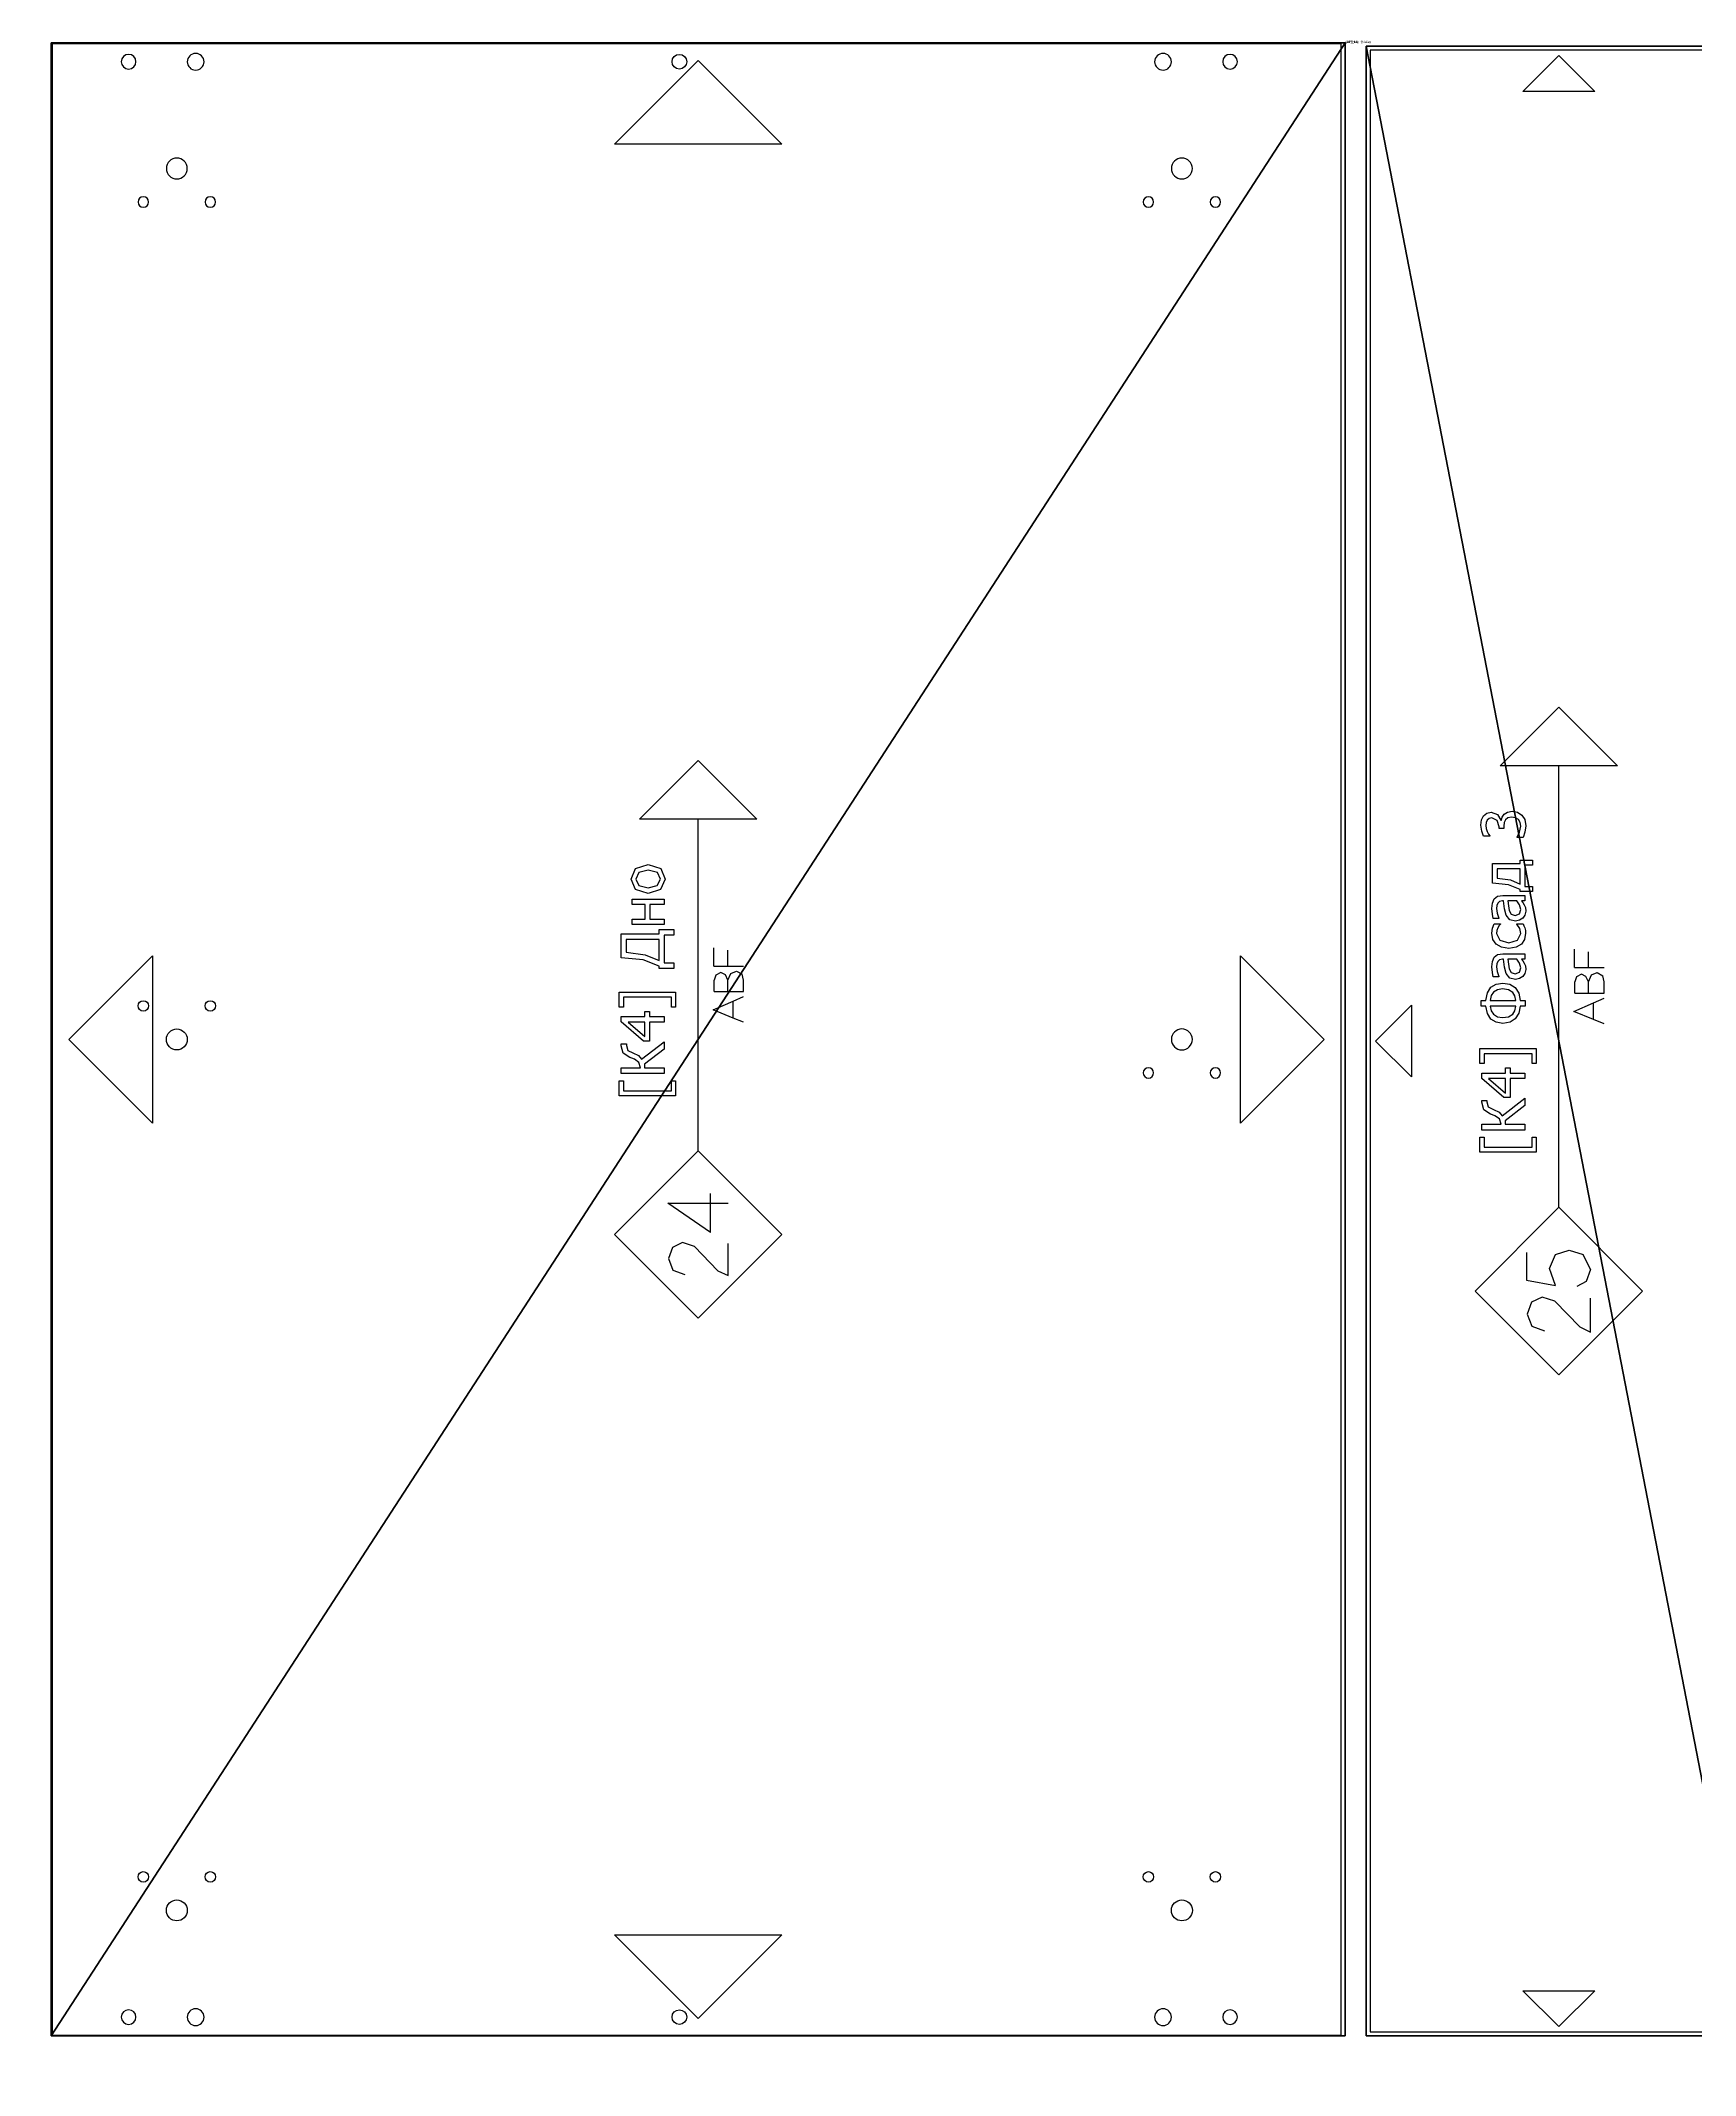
# Model space of a CAD drawing. Header units: millimetres. Extents: x -70178 to 17, y -3145 to 2055.
# Drawn here: x -3157 to -2367, y -19 to 953 of the extents above; entities that cross this region are included whole.
import ezdxf

# ---------------------------------------------------------------- set-up
doc = ezdxf.new("R2010")
doc.units = ezdxf.units.MM
doc.header["$LTSCALE"] = 25.4
doc.layers.get('0').update_dxf_attribs({"true_color": 0xffffff})
for name, color, linetype, true_color in [('-', 216, 'Continuous', 0x770077), ('ABF_cuttingLines', 34, 'Continuous', 0xaa4400), ('ABF_D10.0_DEPTH18', 134, 'Continuous', 0x009987), ('ABF_D5.0_DEPTH1', 36, 'Continuous', 0x664400), ('ABF_edgeBanding', 32, 'Continuous', 0xcc6600), ('ABF_Label', 253, 'Continuous', 0x9999cc), ('D7-DEPTHF-$44817', 252, 'Continuous', 0x777799), ('D8-DEPTH12-$38878', 36, 'Continuous', 0x664400), ('DEPTH13-ARTICLE96053', 36, 'Continuous', 0x664400), ('DEPTH3.0-ARTICLE46331', 134, 'Continuous', 0x009987)]:
    doc.layers.add(name, color=color, linetype=linetype, true_color=true_color)

# ---------------------------------------------------------------- blocks, each defined once
blk = doc.blocks.new('Group1190#1')
at = {"layer": 'ABF_Label', "color": 0}
for p, q in [((-33.74, 6.86), (-33.74, 23.92)), ((-33.74, 23.92), (-29.19, 23.92)), ((-29.19, 22.67), (-32.21, 22.67)), ((-32.21, 22.67), (-32.21, 8.11)), ((-29.19, 23.92), (-29.19, 22.67)), ((-27.01, 10.29), (-27.01, 23.33)), ((-27.01, 23.33), (-25.27, 23.33)), ((-25.27, 23.33), (-25.27, 17.46)), ((-23.65, 17.97), (-22.67, 19.36)), ((-22.67, 19.36), (-22.39, 20.11)), ((-22.39, 20.11), (-22.18, 20.71)), ((-22.18, 20.71), (-20.84, 22.77)), ((-20.77, 19.79), (-21.58, 18.1)), ((-20.84, 22.77), (-18.58, 23.33)), ((-19.98, 21.37), (-20.77, 19.79)), ((-18.49, 21.78), (-19.98, 21.37)), ((-18.58, 23.33), (-18.05, 23.33)), ((-18.05, 21.78), (-18.49, 21.78)), ((-18.05, 23.33), (-18.05, 21.78)), ((-17.17, 16.62), (-11.34, 23.33)), ((-11.41, 21.27), (-15.8, 16.18)), ((-11.41, 16.18), (-11.41, 21.27)), ((-11.34, 23.33), (-9.73, 23.33)), ((-9.73, 23.33), (-9.73, 16.18)), ((-6.87, 22.67), (-6.87, 23.92)), ((-6.87, 23.92), (-2.32, 23.92)), ((-3.85, 22.67), (-6.87, 22.67)), ((-3.85, 8.11), (-3.85, 22.67)), ((-2.32, 23.92), (-2.32, 6.86)), ((5.32, 16.95), (5.67, 18.99)), ((5.67, 18.99), (6.65, 20.56)), ((6.65, 20.56), (8.34, 21.66)), ((7.37, 18.59), (7.13, 17.02)), ((8.1, 19.81), (7.37, 18.59)), ((9.16, 20.51), (8.1, 19.81)), ((8.34, 21.66), (10.59, 22.1)), ((10.59, 20.76), (9.16, 20.51)), ((10.59, 22.1), (10.59, 23.54)), ((10.59, 23.54), (12.32, 23.54)), ((10.59, 13.05), (10.59, 20.76)), ((12.32, 23.54), (12.32, 22.1)), ((12.32, 22.1), (14.58, 21.66)), ((13.76, 20.51), (12.32, 20.76)), ((12.32, 20.76), (12.32, 13.05)), ((14.82, 19.81), (13.76, 20.51)), ((14.58, 21.66), (16.28, 20.57)), ((15.54, 18.6), (14.82, 19.81)), ((15.79, 17.02), (15.54, 18.6)), ((16.28, 20.57), (17.25, 19.01)), ((17.25, 19.01), (17.59, 16.95)), ((19.47, 19.86), (20.78, 20.15)), ((19.47, 18.19), (19.47, 19.86)), ((21.11, 18.69), (19.57, 18.19)), ((20.78, 20.15), (22.46, 20.31)), ((22.45, 18.86), (21.11, 18.69)), ((23.39, 18.79), (22.45, 18.86)), ((22.46, 20.31), (24.16, 20.15)), ((24.16, 18.52), (23.39, 18.79)), ((24.16, 20.15), (25.4, 19.58)), ((24.65, 17.98), (24.16, 18.52)), ((25.4, 19.58), (26.2, 18.54)), ((26.2, 18.54), (26.46, 16.98)), ((28.45, 17.39), (29.37, 18.97)), ((29.37, 18.97), (30.81, 19.96)), ((32.64, 18.87), (30.59, 17.91)), ((30.81, 19.96), (32.67, 20.3)), ((33.53, 18.74), (32.64, 18.87)), ((32.67, 20.3), (34.22, 20.07)), ((34.34, 18.44), (33.53, 18.74)), ((34.22, 20.07), (35.56, 19.55)), ((35.56, 19.55), (35.56, 17.7)), ((37.17, 19.86), (38.47, 20.15)), ((37.17, 18.19), (37.17, 19.86)), ((38.81, 18.69), (37.26, 18.19)), ((38.47, 20.15), (40.15, 20.31)), ((40.15, 18.86), (38.81, 18.69)), ((40.15, 20.31), (41.85, 20.15)), ((41.08, 18.79), (40.15, 18.86)), ((41.85, 18.52), (41.08, 18.79)), ((41.85, 20.15), (43.1, 19.58)), ((42.34, 17.98), (41.85, 18.52)), ((43.1, 19.58), (43.89, 18.54)), ((43.89, 18.54), (44.16, 16.98)), ((47.36, 15.26), (47.89, 20.07)), ((47.89, 20.07), (53.89, 20.07)), ((49.44, 18.69), (48.84, 14.69)), ((52.24, 18.69), (49.44, 18.69)), ((52.24, 11.69), (52.24, 18.69)), ((53.89, 20.07), (53.89, 11.69)), ((62.1, 22.8), (63.65, 23.35)), ((62.1, 20.95), (62.1, 22.8)), ((62.21, 20.95), (62.1, 20.95)), ((62.76, 21.31), (62.21, 20.95)), ((63.5, 21.68), (62.76, 21.31)), ((64.42, 21.98), (63.5, 21.68)), ((63.65, 23.35), (65.51, 23.6)), ((65.37, 22.09), (64.42, 21.98)), ((64.98, 18.09), (66.91, 18.65)), ((66.23, 22), (65.37, 22.09)), ((65.51, 23.6), (67.06, 23.42)), ((66.96, 21.69), (66.23, 22)), ((66.91, 18.65), (67.65, 20.28)), ((67.45, 21.12), (66.96, 21.69)), ((68.71, 18.57), (67.01, 17.53)), ((67.06, 23.42), (68.25, 22.87)), ((67.65, 20.28), (67.45, 21.12)), ((68.25, 22.87), (69.12, 21.85)), ((69.42, 20.46), (68.71, 18.57)), ((69.12, 21.85), (69.42, 20.46)), ((-25.27, 17.46), (-23.65, 17.97)), ((-24.18, 16.26), (-25.27, 16.26)), ((-25.27, 16.26), (-25.27, 10.29)), ((-19.57, 10.29), (-24.18, 16.26)), ((-21.58, 18.1), (-22.65, 17.15)), ((-22.65, 17.15), (-17.36, 10.29)), ((-17.17, 14.78), (-17.17, 16.62)), ((-11.41, 14.78), (-17.17, 14.78)), ((-15.8, 16.18), (-11.41, 16.18)), ((-11.41, 10.29), (-11.41, 14.78)), ((-9.73, 16.18), (-8.18, 16.18)), ((-8.18, 14.78), (-9.73, 14.78)), ((-9.73, 14.78), (-9.73, 10.29)), ((-8.18, 16.18), (-8.18, 14.78)), ((5.68, 14.79), (5.32, 16.95)), ((6.7, 13.21), (5.68, 14.79)), ((8.47, 12.13), (6.7, 13.21)), ((7.13, 17.02), (7.38, 15.23)), ((7.38, 15.23), (8.17, 13.95)), ((8.17, 13.95), (9.19, 13.31)), ((9.19, 13.31), (10.59, 13.05)), ((12.32, 13.05), (13.72, 13.31)), ((13.72, 13.31), (14.75, 13.95)), ((16.2, 13.23), (14.46, 12.14)), ((14.75, 13.95), (15.53, 15.23)), ((15.53, 15.23), (15.79, 17.02)), ((17.22, 14.8), (16.2, 13.23)), ((17.59, 16.95), (17.22, 14.8)), ((18.68, 13.13), (19.11, 14.86)), ((18.91, 11.88), (18.68, 13.13)), ((19.11, 14.86), (20.46, 15.99)), ((19.57, 18.19), (19.47, 18.19)), ((20.81, 14.39), (20.38, 13.23)), ((20.38, 13.23), (20.85, 11.96)), ((20.46, 15.99), (22.41, 16.51)), ((21.89, 15.01), (20.81, 14.39)), ((23.34, 15.27), (21.89, 15.01)), ((22.41, 16.51), (24.83, 16.73)), ((24.83, 15.42), (23.34, 15.27)), ((23.64, 11.87), (24.83, 12.7)), ((24.83, 17.04), (24.65, 17.98)), ((24.83, 16.73), (24.83, 17.04)), ((24.83, 12.7), (24.83, 15.42)), ((26.46, 16.98), (26.46, 10.29)), ((28.1, 15.17), (28.45, 17.39)), ((28.43, 12.91), (28.1, 15.17)), ((29.37, 11.32), (28.43, 12.91)), ((30.59, 17.91), (29.81, 15.17)), ((29.81, 15.17), (30.56, 12.47)), ((30.56, 12.47), (32.64, 11.5)), ((34.17, 11.83), (35.46, 12.69)), ((35.01, 18.04), (34.34, 18.44)), ((35.46, 17.7), (35.01, 18.04)), ((35.56, 17.7), (35.46, 17.7)), ((35.46, 12.69), (35.56, 12.69)), ((35.56, 12.69), (35.56, 10.84)), ((36.37, 13.13), (36.8, 14.86)), ((36.61, 11.88), (36.37, 13.13)), ((36.8, 14.86), (38.16, 15.99)), ((37.26, 18.19), (37.17, 18.19)), ((38.5, 14.39), (38.07, 13.23)), ((38.07, 13.23), (38.54, 11.96)), ((38.16, 15.99), (40.1, 16.51)), ((39.58, 15.01), (38.5, 14.39)), ((41.03, 15.27), (39.58, 15.01)), ((40.1, 16.51), (42.52, 16.73)), ((42.52, 15.42), (41.03, 15.27)), ((41.34, 11.87), (42.52, 12.7)), ((42.52, 17.04), (42.34, 17.98)), ((42.52, 16.73), (42.52, 17.04)), ((42.52, 12.7), (42.52, 15.42)), ((44.16, 16.98), (44.16, 10.29)), ((46, 11.69), (47.36, 15.26)), ((48.84, 14.69), (47.62, 11.69)), ((61.74, 10.83), (61.74, 12.67)), ((61.74, 12.67), (61.87, 12.67)), ((61.87, 12.67), (63.35, 11.9)), ((64.41, 16.63), (64.41, 18.09)), ((64.41, 18.09), (64.98, 18.09)), ((65.15, 16.63), (64.41, 16.63)), ((66.24, 16.53), (65.15, 16.63)), ((67.11, 16.17), (66.24, 16.53)), ((67.01, 17.53), (67.01, 17.41)), ((67.01, 17.41), (67.89, 17.14)), ((67.69, 15.45), (67.11, 16.17)), ((67.17, 12.26), (67.71, 13.11)), ((67.89, 14.29), (67.69, 15.45)), ((67.71, 13.11), (67.89, 14.29)), ((67.89, 17.14), (68.76, 16.57)), ((69.37, 12.54), (68.51, 11.23)), ((68.76, 16.57), (69.42, 15.6)), ((69.67, 14.16), (69.37, 12.54)), ((69.42, 15.6), (69.67, 14.16)), ((-86.51, 8.17), (-87.92, 4.33)), ((-82.81, 9.56), (-86.51, 8.17)), ((-79.26, 8.25), (-82.81, 9.56)), ((-77.65, 5.04), (-79.26, 8.25)), ((-72.58, 9.82), (-74.18, 0.95)), ((-64.14, 9.82), (-72.58, 9.82)), ((-29.19, 6.86), (-33.74, 6.86)), ((-32.21, 8.11), (-29.19, 8.11)), ((-29.19, 8.11), (-29.19, 6.86)), ((-25.27, 10.29), (-27.01, 10.29)), ((-17.36, 10.29), (-19.57, 10.29)), ((-9.73, 10.29), (-11.41, 10.29)), ((-6.87, 6.86), (-6.87, 8.11)), ((-6.87, 8.11), (-3.85, 8.11)), ((-2.32, 6.86), (-6.87, 6.86)), ((10.59, 11.74), (8.47, 12.13)), ((10.59, 10.15), (10.59, 11.74)), ((12.32, 10.15), (10.59, 10.15)), ((14.46, 12.14), (12.32, 11.74)), ((12.32, 11.74), (12.32, 10.15)), ((19.54, 10.89), (18.91, 11.88)), ((20.5, 10.25), (19.54, 10.89)), ((21.65, 10.02), (20.5, 10.25)), ((20.85, 11.96), (22.23, 11.54)), ((22.79, 10.14), (21.65, 10.02)), ((22.23, 11.54), (23.64, 11.87)), ((23.64, 10.49), (22.79, 10.14)), ((24.29, 10.92), (23.64, 10.49)), ((24.83, 11.33), (24.29, 10.92)), ((24.83, 10.29), (24.83, 11.33)), ((26.46, 10.29), (24.83, 10.29)), ((30.82, 10.38), (29.37, 11.32)), ((32.67, 10.07), (30.82, 10.38)), ((32.64, 11.5), (34.17, 11.83)), ((33.52, 10.14), (32.67, 10.07)), ((34.28, 10.33), (33.52, 10.14)), ((34.94, 10.57), (34.28, 10.33)), ((35.56, 10.84), (34.94, 10.57)), ((37.24, 10.89), (36.61, 11.88)), ((38.19, 10.25), (37.24, 10.89)), ((39.34, 10.02), (38.19, 10.25)), ((38.54, 11.96), (39.93, 11.54)), ((40.48, 10.14), (39.34, 10.02)), ((39.93, 11.54), (41.34, 11.87)), ((41.33, 10.49), (40.48, 10.14)), ((41.98, 10.92), (41.33, 10.49)), ((42.52, 11.33), (41.98, 10.92)), ((42.52, 10.29), (42.52, 11.33)), ((44.16, 10.29), (42.52, 10.29)), ((45.35, 7.94), (45.35, 11.69)), ((45.35, 11.69), (46, 11.69)), ((46.88, 7.94), (45.35, 7.94)), ((53.33, 10.32), (46.88, 10.32)), ((46.88, 10.32), (46.88, 7.94)), ((47.62, 11.69), (52.24, 11.69)), ((53.33, 7.94), (53.33, 10.32)), ((54.86, 7.94), (53.33, 7.94)), ((53.89, 11.69), (54.86, 11.69)), ((54.86, 11.69), (54.86, 7.94)), ((63.36, 10.26), (61.74, 10.83)), ((63.35, 11.9), (65.2, 11.54)), ((65.31, 10.02), (63.36, 10.26)), ((65.2, 11.54), (66.28, 11.71)), ((67.14, 10.33), (65.31, 10.02)), ((66.28, 11.71), (67.17, 12.26)), ((68.51, 11.23), (67.14, 10.33)), ((-78.89, 1.19), (-86.74, -6.37)), ((-78.89, 1.19), (-77.65, 5.04)), ((-74.18, 0.95), (-69.05, 2.82)), ((-69.05, 2.82), (-64.77, 0.95)), ((-64.77, 0.95), (-63.39, -3.14)), ((-50.44, 0), (83.46, 0)), ((-72.99, -8.3), (-74.43, -5.47)), ((-63.39, -3.14), (-64.77, -7.4)), ((6.49, -10.57), (8.95, -4.58)), ((8.95, -4.58), (11.61, -10.57)), ((14.53, -4.88), (17.96, -4.88)), ((14.53, -4.88), (14.53, -8.98)), ((19.51, -5.38), (17.96, -4.88)), ((20.29, -6.84), (19.51, -5.38)), ((22.27, -4.79), (22.27, -8.97)), ((22.27, -4.79), (27.81, -4.79)), ((-86.74, -6.37), (-88.28, -9.66)), ((-88.28, -9.66), (-77.97, -9.66)), ((-69.3, -9.66), (-72.99, -8.3)), ((-69.3, -9.66), (-64.77, -7.4)), ((5.21, -13.72), (6.49, -10.57)), ((6.49, -10.57), (11.61, -10.57)), ((11.61, -10.57), (13.01, -13.72)), ((14.53, -8.98), (14.53, -13.72)), ((14.53, -8.98), (17.96, -8.98)), ((17.96, -8.98), (19.55, -8.25)), ((17.96, -8.98), (20.04, -9.9)), ((19.55, -8.25), (20.29, -6.84)), ((20.74, -11.59), (19.76, -13.36)), ((20.04, -9.9), (20.74, -11.59)), ((22.27, -8.97), (27.09, -8.97)), ((22.27, -8.97), (22.27, -13.72)), ((14.53, -13.72), (17.96, -13.72)), ((17.96, -13.72), (19.76, -13.36))]:
    blk.add_line(p, q, dxfattribs=at)
for points in [[(-50.44, 0, 0), (-75.84, -25.4, 0), (-101.24, 0, 0), (-75.84, 25.4, 0), (-50.44, 0, 0)], [(83.46, 17.78, 0), (101.24, 0, 0), (83.46, -17.78, 0), (83.46, 17.78, 0)]]:
    blk.add_polyline3d(points, close=True, dxfattribs=at)
blk = doc.blocks.new('Group1419#1')
at = {"layer": 'ABF_cuttingLines', "color": 0}
blk.add_polyline3d([(-388, -2, 0), (-388, -948.5, 0), (-208, -948.5, 0), (-208, -2, 0), (-388, -2, 0)], close=True, dxfattribs=at)
blk = doc.blocks.new('Group1420#1')
at = {"layer": 'ABF_edgeBanding', "color": 0}
for points in [[(-298, -4.46, 0), (-280.81, -21.64, 0), (-315.19, -21.64, 0), (-298, -4.46, 0)], [(-385.54, -475.25, 0), (-368.36, -458.06, 0), (-368.36, -492.44, 0), (-385.54, -475.25, 0)], [(-210.46, -475.25, 0), (-227.64, -492.44, 0), (-227.64, -458.06, 0), (-210.46, -475.25, 0)], [(-298, -946.04, 0), (-315.19, -928.86, 0), (-280.81, -928.86, 0), (-298, -946.04, 0)]]:
    blk.add_polyline3d(points, close=True, dxfattribs=at)
blk = doc.blocks.new('_____#144')
at = {"color": 0}
for p, q in [((-390, 0, 18), (-206, 0, 18)), ((-390, -950.5, 18), (-390, 0, 18)), ((-390, 0), (-206, 0)), ((-390, -950.5), (-390, 0)), ((-390, 0, 18), (-206, 0, 18)), ((-390, 0), (-206, 0)), ((-390, 0, 18), (-390, 0)), ((-390, -950.5, 18), (-390, 0, 18)), ((-390, 0, 18), (-390, 0)), ((-390, -950.5), (-390, 0)), ((-206, -950.5, 18), (-390, -950.5, 18)), ((-206, -950.5), (-390, -950.5)), ((-206, -950.5, 18), (-390, -950.5, 18)), ((-390, -950.5, 18), (-390, -950.5)), ((-206, -950.5), (-390, -950.5)), ((-390, -950.5, 18), (-390, -950.5))]:
    blk.add_line(p, q, dxfattribs=at)
at = {"layer": 'ABF_cuttingLines', "color": 0}
ref = blk.add_blockref('Group1419#1', (0, 0, 18), dxfattribs=at)
ref.add_attrib('Skp_GroupInstanceName', '_ABF_cuttingLines', (0, 0), dxfattribs={"layer": '0', "height": 1})
at = {"layer": 'ABF_edgeBanding', "color": 0}
ref = blk.add_blockref('Group1420#1', (0, 0, 18), dxfattribs=at)
ref.add_attrib('Skp_GroupInstanceName', '_ABF_edgeBanding', (0, 0), dxfattribs={"layer": '0', "height": 1})
at = {"layer": 'ABF_Label', "color": 0}
ref = blk.add_blockref('Group1190#1', (-298, -475.25, 18), dxfattribs=dict(at, xscale=1.574803149606299, yscale=1.574803149606299, rotation=90))
ref.add_attrib('Skp_GroupInstanceName', '_ABF_Label', (0, 0), dxfattribs={"layer": '0', "height": 1})
at = {"color": 7, "true_color": 0xffffff}
mesh = blk.add_polyface(dxfattribs=at)
corners = [(-206, -950.5, 18), (-390, 0, 18), (-390, -950.5, 18), (-206, 0, 18)]
mesh.append_faces([[corners[k] for k in face] for face in [(0, 1, 2), (1, 0, 3)]], dxfattribs={"vtx0": -1, "color": 7})
at = {"color": 0}
mesh = blk.add_polyface(dxfattribs=at)
corners = [(-390, 0), (-206, -950.5), (-390, -950.5), (-206, 0)]
mesh.append_faces([[corners[k] for k in face] for face in [(0, 1, 2), (1, 0, 3)]], dxfattribs={"vtx0": -1, "color": 0})
mesh = blk.add_polyface(dxfattribs=at)
corners = [(-390, 0, 18), (-206, 0), (-390, 0), (-206, 0, 18)]
mesh.append_faces([[corners[k] for k in face] for face in [(0, 1, 2), (1, 0, 3)]], dxfattribs={"vtx0": -1, "color": 0})
mesh = blk.add_polyface(dxfattribs=at)
corners = [(-390, 0, 18), (-390, -950.5), (-390, -950.5, 18), (-390, 0)]
mesh.append_faces([[corners[k] for k in face] for face in [(0, 1, 2), (1, 0, 3)]], dxfattribs={"vtx0": -1, "color": 0})
mesh = blk.add_polyface(dxfattribs=at)
corners = [(-206, -950.5, 18), (-390, -950.5), (-206, -950.5), (-390, -950.5, 18)]
mesh.append_faces([[corners[k] for k in face] for face in [(0, 1, 2), (1, 0, 3)]], dxfattribs={"vtx0": -1, "color": 0})
blk = doc.blocks.new('Group173#1')
at = {"layer": 'D7-DEPTHF-$44817', "color": 0, "extrusion": (0, 0, -1)}
blk.add_circle((9, 0), 3.5, dxfattribs=at)
at = {"layer": 'D8-DEPTH12-$38878', "color": 0, "extrusion": (0, 0, -1)}
blk.add_circle((9, -32), 4, dxfattribs=at)
blk = doc.blocks.new('Group176#1')
at = {"layer": 'D7-DEPTHF-$44817', "color": 0, "extrusion": (0, 0, -1)}
blk.add_circle((9, 0), 3.5, dxfattribs=at)
at = {"layer": 'D8-DEPTH12-$38878', "color": 0, "extrusion": (0, 0, -1)}
blk.add_circle((9, 32), 4, dxfattribs=at)
blk = doc.blocks.new('Group178#2')
at = {"layer": 'D7-DEPTHF-$44817', "color": 0}
blk.add_circle((-9, 0, 18), 3.5, dxfattribs=at)
blk = doc.blocks.new('Group182#1')
at = {"layer": 'D7-DEPTHF-$44817', "color": 0, "extrusion": (0, 0, -1)}
blk.add_circle((-9, 0), 3.5, dxfattribs=at)
at = {"layer": 'D8-DEPTH12-$38878', "color": 0, "extrusion": (0, 0, -1)}
blk.add_circle((-9, -32), 4, dxfattribs=at)
blk = doc.blocks.new('Group185#1')
at = {"layer": 'D7-DEPTHF-$44817', "color": 0, "extrusion": (0, 0, -1)}
blk.add_circle((-9, 0), 3.5, dxfattribs=at)
at = {"layer": 'D8-DEPTH12-$38878', "color": 0, "extrusion": (0, 0, -1)}
blk.add_circle((-9, 32), 4, dxfattribs=at)
blk = doc.blocks.new('Group187#2')
at = {"layer": 'D7-DEPTHF-$44817', "color": 0}
blk.add_circle((9, 0, 18), 3.5, dxfattribs=at)
blk = doc.blocks.new('_____#43')
at = {"layer": 'ABF_D10.0_DEPTH18', "color": 0}
blk.add_circle((5, 5), 5, dxfattribs=at)
blk = doc.blocks.new('_____#44')
at = {"layer": 'ABF_D5.0_DEPTH1', "color": 0}
blk.add_circle((2.5, 2.5), 2.5, dxfattribs=at)
blk = doc.blocks.new('_____#47')
at = {"layer": 'ABF_D5.0_DEPTH1', "color": 0}
blk.add_circle((2.5, 2.5), 2.5, dxfattribs=at)
blk = doc.blocks.new('_____#49')
at = {"layer": 'ABF_D10.0_DEPTH18', "color": 0}
blk.add_circle((5, 5), 5, dxfattribs=at)
blk = doc.blocks.new('_____#48')
at = {"layer": 'ABF_D5.0_DEPTH1', "color": 0}
blk.add_circle((2.5, 2.5), 2.5, dxfattribs=at)
blk = doc.blocks.new('_____#45')
at = {"layer": 'ABF_D5.0_DEPTH1', "color": 0}
blk.add_circle((2.5, 2.5), 2.5, dxfattribs=at)
blk = doc.blocks.new('_____#50')
at = {"layer": 'ABF_D10.0_DEPTH18', "color": 0}
blk.add_circle((5, 5), 5, dxfattribs=at)
blk = doc.blocks.new('_____#46')
at = {"layer": 'ABF_D5.0_DEPTH1', "color": 0}
blk.add_circle((2.5, 2.5), 2.5, dxfattribs=at)
blk = doc.blocks.new('_____#54')
at = {"layer": 'ABF_D5.0_DEPTH1', "color": 0}
blk.add_circle((2.5, 2.5), 2.5, dxfattribs=at)
blk = doc.blocks.new('_____#55')
at = {"layer": 'ABF_D10.0_DEPTH18', "color": 0}
blk.add_circle((5, 5), 5, dxfattribs=at)
blk = doc.blocks.new('_____#52')
at = {"layer": 'ABF_D5.0_DEPTH1', "color": 0}
blk.add_circle((2.5, 2.5), 2.5, dxfattribs=at)
blk = doc.blocks.new('_____#51')
at = {"layer": 'ABF_D5.0_DEPTH1', "color": 0}
blk.add_circle((2.5, 2.5), 2.5, dxfattribs=at)
blk = doc.blocks.new('_____#53')
at = {"layer": 'ABF_D10.0_DEPTH18', "color": 0}
blk.add_circle((5, 5), 5, dxfattribs=at)
blk = doc.blocks.new('_____#56')
at = {"layer": 'ABF_D5.0_DEPTH1', "color": 0}
blk.add_circle((2.5, 2.5), 2.5, dxfattribs=at)
blk = doc.blocks.new('_____#57')
at = {"layer": 'ABF_D5.0_DEPTH1', "color": 0}
blk.add_circle((2.5, 2.5), 2.5, dxfattribs=at)
blk = doc.blocks.new('_____#58')
at = {"layer": 'ABF_D10.0_DEPTH18', "color": 0}
blk.add_circle((5, 5), 5, dxfattribs=at)
blk = doc.blocks.new('_____#59')
at = {"layer": 'ABF_D5.0_DEPTH1', "color": 0}
blk.add_circle((2.5, 2.5), 2.5, dxfattribs=at)
blk = doc.blocks.new('_____#60')
at = {"layer": 'ABF_D5.0_DEPTH1', "color": 0}
blk.add_circle((2.5, 2.5), 2.5, dxfattribs=at)
blk = doc.blocks.new('Group1187#1')
at = {"layer": 'ABF_Label', "color": 0}
for p, q in [((-17.08, 6.86), (-17.08, 23.92)), ((-17.08, 23.92), (-12.52, 23.92)), ((-12.52, 22.67), (-15.55, 22.67)), ((-15.55, 22.67), (-15.55, 8.11)), ((-12.52, 23.92), (-12.52, 22.67)), ((-10.34, 10.29), (-10.34, 23.33)), ((-10.34, 23.33), (-8.61, 23.33)), ((-8.61, 23.33), (-8.61, 17.46)), ((-6.99, 17.97), (-6.01, 19.36)), ((-6.01, 19.36), (-5.72, 20.11)), ((-5.72, 20.11), (-5.52, 20.71)), ((-5.52, 20.71), (-4.18, 22.77)), ((-4.11, 19.79), (-4.91, 18.1)), ((-4.18, 22.77), (-1.92, 23.33)), ((-3.32, 21.37), (-4.11, 19.79)), ((-1.82, 21.78), (-3.32, 21.37)), ((-1.92, 23.33), (-1.38, 23.33)), ((-1.38, 21.78), (-1.82, 21.78)), ((-1.38, 23.33), (-1.38, 21.78)), ((-0.51, 16.62), (5.33, 23.33)), ((5.26, 21.27), (0.86, 16.18)), ((5.26, 16.18), (5.26, 21.27)), ((5.33, 23.33), (6.94, 23.33)), ((6.94, 23.33), (6.94, 16.18)), ((9.79, 22.67), (9.79, 23.92)), ((9.79, 23.92), (14.35, 23.92)), ((12.81, 22.67), (9.79, 22.67)), ((12.81, 8.11), (12.81, 22.67)), ((14.35, 23.92), (14.35, 6.86)), ((24.11, 16.72), (24.8, 23.33)), ((24.8, 23.33), (32.08, 23.33)), ((26.43, 21.83), (25.65, 16.09)), ((30.35, 21.83), (26.43, 21.83)), ((30.35, 11.83), (30.35, 21.83)), ((32.08, 23.33), (32.08, 11.83)), ((34.86, 10.29), (34.86, 20.07)), ((34.86, 20.07), (36.51, 20.07)), ((36.51, 20.07), (36.51, 16.12)), ((40.94, 16.12), (40.94, 20.07)), ((40.94, 20.07), (42.58, 20.07)), ((42.58, 20.07), (42.58, 10.29)), ((44.27, 15.18), (45.47, 18.99)), ((45.47, 18.99), (48.65, 20.35)), ((48.65, 18.93), (46.66, 18)), ((48.65, 20.35), (51.82, 18.99)), ((50.62, 18), (48.65, 18.93)), ((51.82, 18.99), (53.01, 15.18)), ((-8.61, 17.46), (-6.99, 17.97)), ((-7.51, 16.26), (-8.61, 16.26)), ((-8.61, 16.26), (-8.61, 10.29)), ((-2.91, 10.29), (-7.51, 16.26)), ((-4.91, 18.1), (-5.99, 17.15)), ((-5.99, 17.15), (-0.7, 10.29)), ((-0.51, 14.78), (-0.51, 16.62)), ((5.26, 14.78), (-0.51, 14.78)), ((0.86, 16.18), (5.26, 16.18)), ((5.26, 10.29), (5.26, 14.78)), ((6.94, 16.18), (8.49, 16.18)), ((8.49, 14.78), (6.94, 14.78)), ((6.94, 14.78), (6.94, 10.29)), ((8.49, 16.18), (8.49, 14.78)), ((22.27, 11.83), (24.11, 16.72)), ((25.65, 16.09), (23.95, 11.83)), ((36.51, 16.12), (40.94, 16.12)), ((40.94, 14.7), (36.51, 14.7)), ((36.51, 14.7), (36.51, 10.29)), ((40.94, 10.29), (40.94, 14.7)), ((45.44, 11.41), (44.27, 15.18)), ((46.66, 18), (45.97, 15.18)), ((45.97, 15.18), (46.66, 12.39)), ((46.66, 12.39), (48.65, 11.44)), ((48.65, 11.44), (50.61, 12.37)), ((50.61, 12.37), (51.31, 15.18)), ((51.31, 15.18), (50.62, 18)), ((53.01, 15.18), (51.82, 11.36)), ((-69.95, 7.68), (-71.27, 4.07)), ((-66.48, 8.98), (-69.95, 7.68)), ((-63.14, 7.75), (-66.48, 8.98)), ((-61.63, 4.73), (-63.14, 7.75)), ((-58.6, -3.78), (-49.67, 9.23)), ((-49.67, 9.23), (-49.67, -3.78)), ((-12.52, 6.86), (-17.08, 6.86)), ((-15.55, 8.11), (-12.52, 8.11)), ((-12.52, 8.11), (-12.52, 6.86)), ((-8.61, 10.29), (-10.34, 10.29)), ((-0.7, 10.29), (-2.91, 10.29)), ((6.94, 10.29), (5.26, 10.29)), ((9.79, 6.86), (9.79, 8.11)), ((9.79, 8.11), (12.81, 8.11)), ((14.35, 6.86), (9.79, 6.86)), ((21.56, 7.34), (21.56, 11.83)), ((21.56, 11.83), (22.27, 11.83)), ((23.21, 7.34), (21.56, 7.34)), ((31.67, 10.33), (23.21, 10.33)), ((23.21, 10.33), (23.21, 7.34)), ((23.95, 11.83), (30.35, 11.83)), ((31.67, 7.34), (31.67, 10.33)), ((33.32, 7.34), (31.67, 7.34)), ((32.08, 11.83), (33.32, 11.83)), ((33.32, 11.83), (33.32, 7.34)), ((36.51, 10.29), (34.86, 10.29)), ((42.58, 10.29), (40.94, 10.29)), ((48.65, 10.02), (45.44, 11.41)), ((51.82, 11.36), (48.65, 10.02)), ((-62.79, 1.12), (-70.17, -5.98)), ((-62.79, 1.12), (-61.63, 4.73)), ((-33.77, 0), (66.79, 0)), ((-70.17, -5.98), (-71.62, -9.07)), ((-58.6, -3.78), (-49.67, -3.78)), ((-49.67, -3.78), (-46.73, -3.78)), ((-49.67, -3.78), (-49.67, -9.07)), ((6.49, -10.57), (8.95, -4.58)), ((8.95, -4.58), (11.61, -10.57)), ((14.53, -4.88), (17.96, -4.88)), ((14.53, -4.88), (14.53, -8.98)), ((19.51, -5.38), (17.96, -4.88)), ((20.29, -6.84), (19.51, -5.38)), ((22.27, -4.79), (22.27, -8.97)), ((22.27, -4.79), (27.81, -4.79)), ((-71.62, -9.07), (-61.94, -9.07)), ((5.21, -13.72), (6.49, -10.57)), ((6.49, -10.57), (11.61, -10.57)), ((11.61, -10.57), (13.01, -13.72)), ((14.53, -8.98), (14.53, -13.72)), ((14.53, -8.98), (17.96, -8.98)), ((17.96, -8.98), (19.55, -8.25)), ((17.96, -8.98), (20.04, -9.9)), ((19.55, -8.25), (20.29, -6.84)), ((20.74, -11.59), (19.76, -13.36)), ((20.04, -9.9), (20.74, -11.59)), ((22.27, -8.97), (27.09, -8.97)), ((22.27, -8.97), (22.27, -13.72)), ((14.53, -13.72), (17.96, -13.72)), ((17.96, -13.72), (19.76, -13.36))]:
    blk.add_line(p, q, dxfattribs=at)
for points in [[(-33.77, 0, 0), (-59.17, -25.4, 0), (-84.57, 0, 0), (-59.17, 25.4, 0), (-33.77, 0, 0)], [(66.79, 17.78, 0), (84.57, 0, 0), (66.79, -17.78, 0), (66.79, 17.78, 0)]]:
    blk.add_polyline3d(points, close=True, dxfattribs=at)
blk = doc.blocks.new('Group1421#1')
at = {"layer": 'ABF_cuttingLines', "color": 0}
blk.add_polyline3d([(-617.6, -951.6, 0), (-2, -951.6, 0), (-2, -0.4, 0), (-617.6, -0.4, 0), (-617.6, -951.6, 0)], close=True, dxfattribs=at)
blk = doc.blocks.new('Group1422#1')
at = {"layer": 'ABF_edgeBanding', "color": 0}
for points in [[(-309, -8.4, 0), (-269.01, -48.39, 0), (-348.99, -48.39, 0), (-309, -8.4, 0)], [(-609.6, -476, 0), (-569.61, -436.01, 0), (-569.61, -515.99, 0), (-609.6, -476, 0)], [(-10, -476, 0), (-49.99, -515.99, 0), (-49.99, -436.01, 0), (-10, -476, 0)], [(-309, -943.6, 0), (-348.99, -903.61, 0), (-269.01, -903.61, 0), (-309, -943.6, 0)]]:
    blk.add_polyline3d(points, close=True, dxfattribs=at)
blk = doc.blocks.new('___#15')
at = {"color": 0}
for p, q in [((0, 0), (-618, 0)), ((0, 0, 18), (-618, 0, 18)), ((0, 0), (-618, 0)), ((0, 0, 18), (-618, 0, 18)), ((0, -952), (0, 0)), ((0, -952, 18), (0, 0, 18)), ((0, -952), (0, 0)), ((0, 0), (0, 0, 18)), ((0, -952, 18), (0, 0, 18)), ((0, 0), (0, 0, 18)), ((-618, 0), (-618, -952)), ((-618, 0, 18), (-618, -952, 18)), ((-618, 0), (-618, -952)), ((-618, 0, 18), (-618, -952, 18)), ((-618, 0), (-618, 0, 18)), ((-618, 0), (-618, 0, 18)), ((-618, -952), (0, -952)), ((-618, -952, 18), (0, -952, 18)), ((-618, -952), (-618, -952, 18)), ((-618, -952), (0, -952)), ((-618, -952, 18), (0, -952, 18)), ((-618, -952), (-618, -952, 18)), ((0, -952), (0, -952, 18)), ((0, -952), (0, -952, 18))]:
    blk.add_line(p, q, dxfattribs=at)
at = {"layer": '-', "color": 0, "extrusion": (-1.50398e-16, -1.89578e-16, -1)}
ref = blk.add_blockref('_____#46', (571.5, -73.5, -18), dxfattribs=dict(at, rotation=270))
ref.add_attrib('Skp_GroupInstanceName', 'ABF_Hole', (0, 0), dxfattribs={"layer": '0', "height": 1})
at = {"layer": '-', "color": 0}
ref = blk.add_blockref('_____#52', (-571.5, -462.5, 18), dxfattribs=dict(at, zscale=-1, rotation=90.00000000000001))
ref.add_attrib('Skp_GroupInstanceName', 'ABF_Hole', (0, 0), dxfattribs={"layer": '0', "height": 1})
ref = blk.add_blockref('_____#56', (-571.5, -878.5, 18), dxfattribs=dict(at, zscale=-1, rotation=90.00000000000001))
ref.add_attrib('Skp_GroupInstanceName', 'ABF_Hole', (0, 0), dxfattribs={"layer": '0', "height": 1})
at = {"layer": '-', "color": 0, "extrusion": (-1.50398e-16, -1.89578e-16, -1)}
ref = blk.add_blockref('_____#50', (553, -55, -18), dxfattribs=dict(at, rotation=270))
ref.add_attrib('Skp_GroupInstanceName', 'ABF_Hole', (0, 0), dxfattribs={"layer": '0', "height": 1})
at = {"layer": '-', "color": 0}
ref = blk.add_blockref('_____#55', (-553, -481, 18), dxfattribs=dict(at, zscale=-1, rotation=90.00000000000001))
ref.add_attrib('Skp_GroupInstanceName', 'ABF_Hole', (0, 0), dxfattribs={"layer": '0', "height": 1})
ref = blk.add_blockref('_____#53', (-553, -897, 18), dxfattribs=dict(at, zscale=-1, rotation=90.00000000000001))
ref.add_attrib('Skp_GroupInstanceName', 'ABF_Hole', (0, 0), dxfattribs={"layer": '0', "height": 1})
at = {"layer": '-', "color": 0, "extrusion": (-1.50398e-16, -1.89578e-16, -1)}
ref = blk.add_blockref('_____#54', (539.5, -73.5, -18), dxfattribs=dict(at, rotation=270))
ref.add_attrib('Skp_GroupInstanceName', 'ABF_Hole', (0, 0), dxfattribs={"layer": '0', "height": 1})
at = {"layer": '-', "color": 0}
ref = blk.add_blockref('_____#51', (-539.5, -462.5, 18), dxfattribs=dict(at, zscale=-1, rotation=90.00000000000001))
ref.add_attrib('Skp_GroupInstanceName', 'ABF_Hole', (0, 0), dxfattribs={"layer": '0', "height": 1})
ref = blk.add_blockref('_____#57', (-539.5, -878.5, 18), dxfattribs=dict(at, zscale=-1, rotation=90.00000000000001))
ref.add_attrib('Skp_GroupInstanceName', 'ABF_Hole', (0, 0), dxfattribs={"layer": '0', "height": 1})
ref = blk.add_blockref('_____#44', (-91.5, -878.5, 18), dxfattribs=dict(at, zscale=-1, rotation=90.00000000000001))
ref.add_attrib('Skp_GroupInstanceName', 'ABF_Hole', (0, 0), dxfattribs={"layer": '0', "height": 1})
at = {"layer": '-', "color": 0, "extrusion": (-1.50398e-16, -1.89578e-16, -1)}
ref = blk.add_blockref('_____#48', (91.5, -489.5, -18), dxfattribs=dict(at, rotation=270))
ref.add_attrib('Skp_GroupInstanceName', 'ABF_Hole', (0, 0), dxfattribs={"layer": '0', "height": 1})
ref = blk.add_blockref('_____#59', (91.5, -73.5, -18), dxfattribs=dict(at, rotation=270))
ref.add_attrib('Skp_GroupInstanceName', 'ABF_Hole', (0, 0), dxfattribs={"layer": '0', "height": 1})
at = {"layer": '-', "color": 0}
ref = blk.add_blockref('_____#43', (-73, -897, 18), dxfattribs=dict(at, zscale=-1, rotation=90.00000000000001))
ref.add_attrib('Skp_GroupInstanceName', 'ABF_Hole', (0, 0), dxfattribs={"layer": '0', "height": 1})
at = {"layer": '-', "color": 0, "extrusion": (-1.50398e-16, -1.89578e-16, -1)}
ref = blk.add_blockref('_____#49', (73, -471, -18), dxfattribs=dict(at, rotation=270))
ref.add_attrib('Skp_GroupInstanceName', 'ABF_Hole', (0, 0), dxfattribs={"layer": '0', "height": 1})
ref = blk.add_blockref('_____#58', (73, -55, -18), dxfattribs=dict(at, rotation=270))
ref.add_attrib('Skp_GroupInstanceName', 'ABF_Hole', (0, 0), dxfattribs={"layer": '0', "height": 1})
at = {"layer": '-', "color": 0}
ref = blk.add_blockref('_____#47', (-59.5, -878.5, 18), dxfattribs=dict(at, zscale=-1, rotation=90.00000000000001))
ref.add_attrib('Skp_GroupInstanceName', 'ABF_Hole', (0, 0), dxfattribs={"layer": '0', "height": 1})
at = {"layer": '-', "color": 0, "extrusion": (-1.50398e-16, -1.89578e-16, -1)}
ref = blk.add_blockref('_____#45', (59.5, -489.5, -18), dxfattribs=dict(at, rotation=270))
ref.add_attrib('Skp_GroupInstanceName', 'ABF_Hole', (0, 0), dxfattribs={"layer": '0', "height": 1})
ref = blk.add_blockref('_____#60', (59.5, -73.5, -18), dxfattribs=dict(at, rotation=270))
ref.add_attrib('Skp_GroupInstanceName', 'ABF_Hole', (0, 0), dxfattribs={"layer": '0', "height": 1})
at = {"color": 0}
ref = blk.add_blockref('Group176#1', (-581, -18), dxfattribs=dict(at, rotation=270))
ref.add_attrib('Skp_GroupInstanceName', '_ABF_minifixPlasticBase', (0, 0), dxfattribs={"height": 1})
ref = blk.add_blockref('Group185#1', (-581, -934), dxfattribs=dict(at, rotation=270))
ref.add_attrib('Skp_GroupInstanceName', '_ABF_minifixPlasticBase', (0, 0), dxfattribs={"height": 1})
ref = blk.add_blockref('Group178#2', (-318, -18), dxfattribs=dict(at, rotation=270))
ref.add_attrib('Skp_GroupInstanceName', '_ABF_screwInside', (0, 0), dxfattribs={"height": 1})
ref = blk.add_blockref('Group187#2', (-318, -934), dxfattribs=dict(at, rotation=270))
ref.add_attrib('Skp_GroupInstanceName', '_ABF_screwInside', (0, 0), dxfattribs={"height": 1})
ref = blk.add_blockref('Group173#1', (-55, -18), dxfattribs=dict(at, rotation=270))
ref.add_attrib('Skp_GroupInstanceName', '_ABF_minifixPlasticBase', (0, 0), dxfattribs={"height": 1})
ref = blk.add_blockref('Group182#1', (-55, -934), dxfattribs=dict(at, rotation=270))
ref.add_attrib('Skp_GroupInstanceName', '_ABF_minifixPlasticBase', (0, 0), dxfattribs={"height": 1})
at = {"layer": 'ABF_cuttingLines', "color": 0}
ref = blk.add_blockref('Group1421#1', (0, 0, 18), dxfattribs=at)
ref.add_attrib('Skp_GroupInstanceName', '_ABF_cuttingLines', (0, 0), dxfattribs={"layer": '0', "height": 1})
at = {"layer": 'ABF_edgeBanding', "color": 0}
ref = blk.add_blockref('Group1422#1', (0, 0, 18), dxfattribs=at)
ref.add_attrib('Skp_GroupInstanceName', '_ABF_edgeBanding', (0, 0), dxfattribs={"layer": '0', "height": 1})
at = {"layer": 'ABF_Label', "color": 0}
ref = blk.add_blockref('Group1187#1', (-309, -476, 18), dxfattribs=dict(at, xscale=1.574803149606299, yscale=1.574803149606299, rotation=90))
ref.add_attrib('Skp_GroupInstanceName', '_ABF_Label', (0, 0), dxfattribs={"layer": '0', "height": 1})
at = {"color": 0}
mesh = blk.add_polyface(dxfattribs=at)
corners = [(0, 0), (-618, -952), (-618, 0), (0, -952)]
mesh.append_faces([[corners[k] for k in face] for face in [(0, 1, 2), (1, 0, 3)]], dxfattribs={"vtx0": -1, "color": 0})
at = {"color": 7, "true_color": 0xffffff}
mesh = blk.add_polyface(dxfattribs=at)
corners = [(-618, -952, 18), (0, 0, 18), (-618, 0, 18), (0, -952, 18)]
mesh.append_faces([[corners[k] for k in face] for face in [(0, 1, 2), (1, 0, 3)]], dxfattribs={"vtx0": -1, "color": 7})
at = {"color": 0}
mesh = blk.add_polyface(dxfattribs=at)
corners = [(-618, 0, 18), (0, 0), (-618, 0), (0, 0, 18)]
mesh.append_faces([[corners[k] for k in face] for face in [(0, 1, 2), (1, 0, 3)]], dxfattribs={"vtx0": -1, "color": 0})
mesh = blk.add_polyface(dxfattribs=at)
corners = [(0, 0), (0, -952, 18), (0, -952), (0, 0, 18)]
mesh.append_faces([[corners[k] for k in face] for face in [(0, 1, 2), (1, 0, 3)]], dxfattribs={"vtx0": -1, "color": 0})
mesh = blk.add_polyface(dxfattribs=at)
corners = [(-618, 0, 18), (-618, -952), (-618, -952, 18), (-618, 0)]
mesh.append_faces([[corners[k] for k in face] for face in [(0, 1, 2), (1, 0, 3)]], dxfattribs={"vtx0": -1, "color": 0})
mesh = blk.add_polyface(dxfattribs=at)
corners = [(0, -952, 18), (-618, -952), (0, -952), (-618, -952, 18)]
mesh.append_faces([[corners[k] for k in face] for face in [(0, 1, 2), (1, 0, 3)]], dxfattribs={"vtx0": -1, "color": 0})
blk = doc.blocks.new('Group67#1')
at = {"layer": 'DEPTH13-ARTICLE96053', "color": 0, "extrusion": (0, 0, -1)}
blk.add_circle((21.5, 0), 17.5, dxfattribs=at)
at = {"layer": 'DEPTH3.0-ARTICLE46331', "color": 0, "extrusion": (0, 0, -1)}
for centre in [(31, 22.5), (31, -22.5)]:
    blk.add_circle(centre, 1, dxfattribs=at)
blk = doc.blocks.new('_____#145')
at = {"color": 0, "extrusion": (0, 0, -1)}
ref = blk.add_blockref('Group67#1', (1147.9, 901.5, -18), dxfattribs=at)
ref.add_attrib('Skp_GroupInstanceName', '_ABF_hingeCup', (0, 0), dxfattribs={"height": 1})
blk = doc.blocks.new('_201238___._KRONOSPAN_5981_PD__NEW_2800207018_THICKNESS_18')
at = {"color": 0}
for name, p in [('_____#145', (-2487.1, -801.5)), ('___#15', (-2534, 952)), ('_____#144', (-2134, 950.5))]:
    blk.add_blockref(name, p, dxfattribs=at)

msp = doc.modelspace()

# ---------------------------------------------------------------- block references
at = {"color": 0}
msp.add_blockref('_201238___._KRONOSPAN_5981_PD__NEW_2800207018_THICKNESS_18', (0, 0), dxfattribs=at)

doc.saveas('drawing.dxf')
